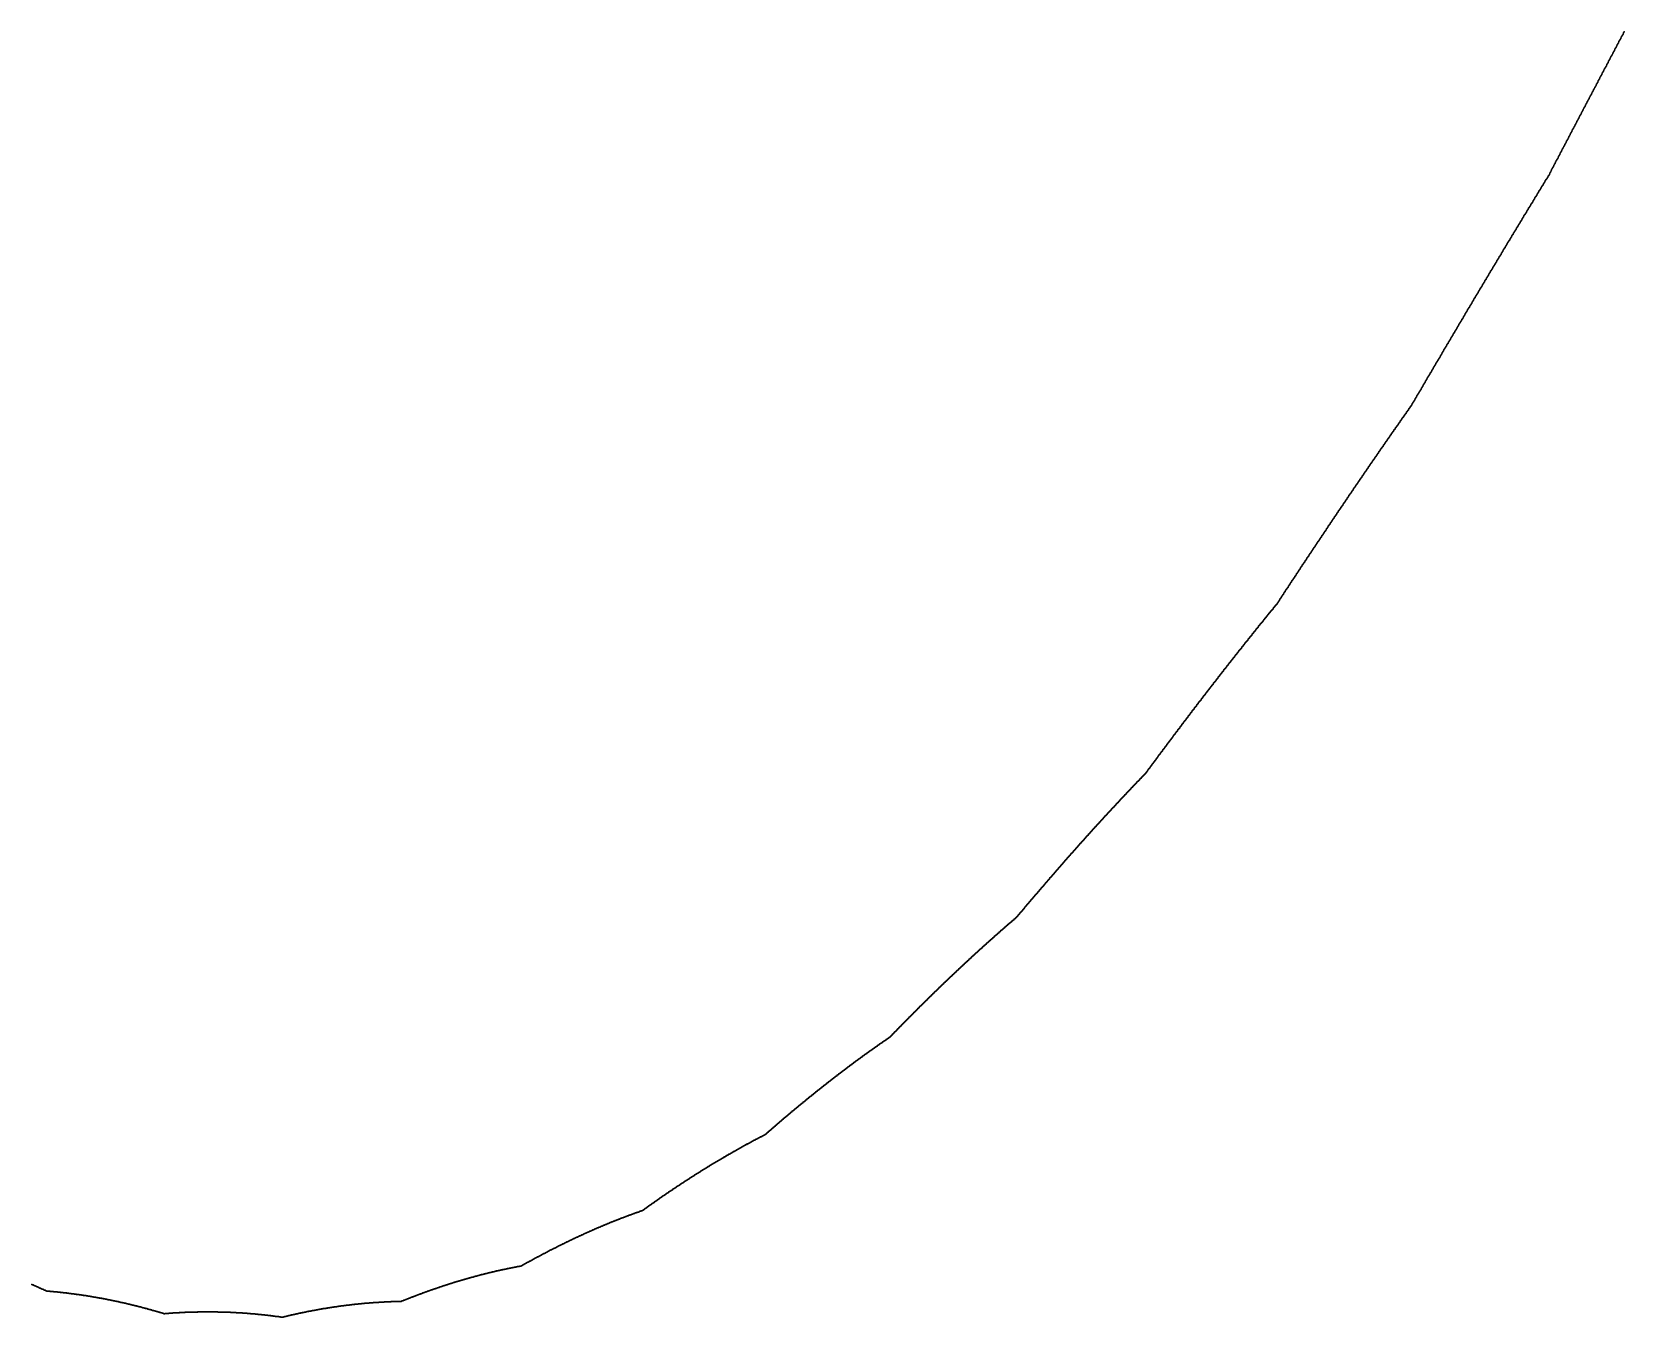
# Model space of a CAD drawing. Header units: metres. Extents: x 0 to 360, y 46 to 216.
# Drawn here: x 90.01 to 106.15, y 46.34 to 59.37 of the extents above; entities that cross this region are included whole.
import ezdxf

# ---------------------------------------------------------------- set-up
doc = ezdxf.new("R2010")
doc.units = ezdxf.units.M

msp = doc.modelspace()

# ---------------------------------------------------------------- linework, layer by layer
for p in [(106.083, 59.248), (106.089, 59.259), (106.095, 59.27), (106.101, 59.281), (106.107, 59.292), (106.112, 59.303), (106.118, 59.314), (106.124, 59.325), (106.13, 59.336), (106.136, 59.347), (106.141, 59.358), (106.147, 59.369), (105.996, 59.082), (106.002, 59.093), (106.007, 59.104), (106.013, 59.115), (106.019, 59.126), (106.025, 59.137), (106.031, 59.148), (106.037, 59.159), (106.042, 59.17), (106.048, 59.181), (106.054, 59.192), (106.06, 59.203), (106.066, 59.215), (106.072, 59.226), (106.077, 59.237), (105.908, 58.915), (105.914, 58.927), (105.92, 58.938), (105.926, 58.949), (105.932, 58.96), (105.937, 58.971), (105.943, 58.982), (105.949, 58.993), (105.955, 59.004), (105.961, 59.015), (105.967, 59.026), (105.972, 59.037), (105.978, 59.048), (105.984, 59.06), (105.99, 59.071), (105.827, 58.76), (105.832, 58.771), (105.838, 58.782), (105.844, 58.793), (105.85, 58.805), (105.856, 58.816), (105.862, 58.827), (105.867, 58.838), (105.873, 58.849), (105.879, 58.86), (105.885, 58.871), (105.891, 58.882), (105.897, 58.893), (105.902, 58.904), (105.739, 58.594), (105.745, 58.605), (105.751, 58.616), (105.757, 58.627), (105.762, 58.638), (105.768, 58.649), (105.774, 58.66), (105.78, 58.671), (105.786, 58.682), (105.792, 58.694), (105.797, 58.705), (105.803, 58.716), (105.809, 58.727), (105.815, 58.738), (105.821, 58.749), (105.657, 58.438), (105.663, 58.449), (105.669, 58.46), (105.675, 58.471), (105.681, 58.483), (105.687, 58.494), (105.692, 58.505), (105.698, 58.516), (105.704, 58.527), (105.71, 58.538), (105.716, 58.549), (105.722, 58.56), (105.727, 58.571), (105.733, 58.583), (105.57, 58.271), (105.576, 58.282), (105.582, 58.294), (105.587, 58.305), (105.593, 58.316), (105.599, 58.327), (105.605, 58.338), (105.611, 58.349), (105.617, 58.36), (105.622, 58.371), (105.628, 58.382), (105.634, 58.394), (105.64, 58.405), (105.646, 58.416), (105.652, 58.427), (105.488, 58.115), (105.494, 58.127), (105.5, 58.138), (105.506, 58.149), (105.512, 58.16), (105.517, 58.171), (105.523, 58.182), (105.529, 58.193), (105.535, 58.205), (105.541, 58.216), (105.547, 58.227), (105.552, 58.238), (105.558, 58.249), (105.564, 58.26), (105.401, 57.948), (105.407, 57.96), (105.412, 57.971), (105.418, 57.982), (105.424, 57.993), (105.43, 58.004), (105.436, 58.015), (105.442, 58.026), (105.447, 58.038), (105.453, 58.049), (105.459, 58.06), (105.465, 58.071), (105.471, 58.082), (105.477, 58.093), (105.482, 58.104), (105.307, 57.79), (105.313, 57.8), (105.319, 57.81), (105.325, 57.819), (105.331, 57.829), (105.337, 57.838), (105.342, 57.848), (105.348, 57.857), (105.354, 57.867), (105.36, 57.876), (105.366, 57.886), (105.372, 57.895), (105.377, 57.905), (105.383, 57.914), (105.389, 57.924), (105.395, 57.936), (105.208, 57.628), (105.214, 57.637), (105.22, 57.647), (105.226, 57.656), (105.232, 57.666), (105.237, 57.676), (105.243, 57.685), (105.249, 57.695), (105.255, 57.704), (105.261, 57.714), (105.267, 57.723), (105.272, 57.733), (105.278, 57.743), (105.284, 57.752), (105.29, 57.762), (105.296, 57.771), (105.302, 57.781), (105.109, 57.464), (105.115, 57.474), (105.121, 57.483), (105.127, 57.493), (105.132, 57.503), (105.138, 57.512), (105.144, 57.522), (105.15, 57.532), (105.156, 57.541), (105.162, 57.551), (105.167, 57.56), (105.173, 57.57), (105.179, 57.58), (105.185, 57.589), (105.191, 57.599), (105.197, 57.608), (105.202, 57.618), (105.016, 57.31), (105.022, 57.319), (105.027, 57.329), (105.033, 57.339), (105.039, 57.348), (105.045, 57.358), (105.051, 57.368), (105.057, 57.377), (105.062, 57.387), (105.068, 57.397), (105.074, 57.406), (105.08, 57.416), (105.086, 57.426), (105.092, 57.435), (105.097, 57.445), (105.103, 57.454), (104.917, 57.145), (104.922, 57.155), (104.928, 57.164), (104.934, 57.174), (104.94, 57.184), (104.946, 57.193), (104.952, 57.203), (104.957, 57.213), (104.963, 57.222), (104.969, 57.232), (104.975, 57.242), (104.981, 57.252), (104.987, 57.261), (104.992, 57.271), (104.998, 57.281), (105.004, 57.29), (105.01, 57.3), (104.817, 56.98), (104.823, 56.989), (104.829, 56.999), (104.835, 57.009), (104.841, 57.018), (104.847, 57.028), (104.852, 57.038), (104.858, 57.048), (104.864, 57.057), (104.87, 57.067), (104.876, 57.077), (104.882, 57.087), (104.887, 57.096), (104.893, 57.106), (104.899, 57.116), (104.905, 57.125), (104.911, 57.135), (104.724, 56.823), (104.73, 56.833), (104.736, 56.843), (104.742, 56.853), (104.747, 56.862), (104.753, 56.872), (104.759, 56.882), (104.765, 56.892), (104.771, 56.902), (104.777, 56.911), (104.782, 56.921), (104.788, 56.931), (104.794, 56.941), (104.8, 56.95), (104.806, 56.96), (104.812, 56.97), (104.625, 56.657), (104.631, 56.667), (104.637, 56.677), (104.642, 56.686), (104.648, 56.696), (104.654, 56.706), (104.66, 56.716), (104.666, 56.726), (104.672, 56.735), (104.677, 56.745), (104.683, 56.755), (104.689, 56.765), (104.695, 56.774), (104.701, 56.784), (104.707, 56.794), (104.712, 56.804), (104.718, 56.814), (104.532, 56.5), (104.537, 56.51), (104.543, 56.519), (104.549, 56.529), (104.555, 56.539), (104.561, 56.549), (104.567, 56.559), (104.572, 56.569), (104.578, 56.578), (104.584, 56.588), (104.59, 56.598), (104.596, 56.608), (104.602, 56.618), (104.607, 56.627), (104.613, 56.637), (104.619, 56.647), (104.438, 56.342), (104.444, 56.352), (104.45, 56.362), (104.456, 56.372), (104.462, 56.382), (104.467, 56.391), (104.473, 56.401), (104.479, 56.411), (104.485, 56.421), (104.491, 56.431), (104.497, 56.441), (104.502, 56.451), (104.508, 56.46), (104.514, 56.47), (104.52, 56.48), (104.526, 56.49), (104.339, 56.174), (104.345, 56.184), (104.351, 56.194), (104.356, 56.204), (104.362, 56.214), (104.368, 56.224), (104.374, 56.234), (104.38, 56.243), (104.386, 56.253), (104.391, 56.263), (104.397, 56.273), (104.403, 56.283), (104.409, 56.293), (104.415, 56.303), (104.421, 56.313), (104.426, 56.322), (104.432, 56.332), (104.246, 56.016), (104.251, 56.026), (104.257, 56.036), (104.263, 56.045), (104.269, 56.055), (104.275, 56.065), (104.281, 56.075), (104.286, 56.085), (104.292, 56.095), (104.298, 56.105), (104.304, 56.115), (104.31, 56.125), (104.316, 56.135), (104.321, 56.145), (104.327, 56.154), (104.333, 56.164), (104.152, 55.857), (104.158, 55.867), (104.164, 55.877), (104.17, 55.887), (104.176, 55.897), (104.181, 55.907), (104.187, 55.916), (104.193, 55.926), (104.199, 55.936), (104.205, 55.946), (104.211, 55.956), (104.216, 55.966), (104.222, 55.976), (104.228, 55.986), (104.234, 55.996), (104.24, 56.006), (104.053, 55.688), (104.059, 55.698), (104.065, 55.708), (104.071, 55.717), (104.076, 55.727), (104.082, 55.737), (104.088, 55.747), (104.094, 55.757), (104.1, 55.767), (104.106, 55.777), (104.111, 55.787), (104.117, 55.797), (104.123, 55.807), (104.129, 55.817), (104.135, 55.827), (104.141, 55.837), (104.146, 55.847), (103.954, 55.529), (103.96, 55.537), (103.965, 55.545), (103.971, 55.553), (103.977, 55.562), (103.983, 55.57), (103.989, 55.578), (103.995, 55.587), (104, 55.596), (104.006, 55.608), (104.012, 55.618), (104.018, 55.628), (104.024, 55.638), (104.03, 55.648), (104.035, 55.658), (104.041, 55.668), (104.047, 55.678), (103.843, 55.37), (103.849, 55.379), (103.855, 55.387), (103.86, 55.395), (103.866, 55.404), (103.872, 55.412), (103.878, 55.42), (103.884, 55.429), (103.89, 55.437), (103.895, 55.445), (103.901, 55.454), (103.907, 55.462), (103.913, 55.47), (103.919, 55.479), (103.925, 55.487), (103.93, 55.495), (103.936, 55.504), (103.942, 55.512), (103.948, 55.52), (103.726, 55.203), (103.732, 55.211), (103.738, 55.219), (103.744, 55.228), (103.75, 55.236), (103.755, 55.245), (103.761, 55.253), (103.767, 55.262), (103.773, 55.27), (103.779, 55.278), (103.785, 55.287), (103.79, 55.295), (103.796, 55.303), (103.802, 55.312), (103.808, 55.32), (103.814, 55.329), (103.82, 55.337), (103.825, 55.345), (103.831, 55.354), (103.837, 55.362), (103.615, 55.042), (103.621, 55.051), (103.627, 55.059), (103.633, 55.068), (103.639, 55.076), (103.644, 55.084), (103.65, 55.093), (103.656, 55.101), (103.662, 55.11), (103.668, 55.118), (103.674, 55.127), (103.679, 55.135), (103.685, 55.144), (103.691, 55.152), (103.697, 55.161), (103.703, 55.169), (103.709, 55.177), (103.714, 55.186), (103.72, 55.194), (103.504, 54.881), (103.51, 54.889), (103.516, 54.898), (103.522, 54.906), (103.528, 54.915), (103.534, 54.923), (103.539, 54.932), (103.545, 54.94), (103.551, 54.949), (103.557, 54.957), (103.563, 54.966), (103.569, 54.974), (103.574, 54.983), (103.58, 54.991), (103.586, 55), (103.592, 55.008), (103.598, 55.017), (103.604, 55.025), (103.609, 55.034), (103.399, 54.726), (103.405, 54.735), (103.411, 54.744), (103.417, 54.752), (103.423, 54.761), (103.428, 54.769), (103.434, 54.778), (103.44, 54.786), (103.446, 54.795), (103.452, 54.804), (103.458, 54.812), (103.463, 54.821), (103.469, 54.829), (103.475, 54.838), (103.481, 54.846), (103.487, 54.855), (103.493, 54.863), (103.499, 54.872), (103.288, 54.563), (103.294, 54.571), (103.3, 54.58), (103.306, 54.589), (103.312, 54.597), (103.318, 54.606), (103.323, 54.615), (103.329, 54.623), (103.335, 54.632), (103.341, 54.64), (103.347, 54.649), (103.353, 54.658), (103.358, 54.666), (103.364, 54.675), (103.37, 54.683), (103.376, 54.692), (103.382, 54.701), (103.388, 54.709), (103.393, 54.718), (103.177, 54.398), (103.183, 54.407), (103.189, 54.415), (103.195, 54.424), (103.201, 54.433), (103.207, 54.442), (103.212, 54.45), (103.218, 54.459), (103.224, 54.468), (103.23, 54.476), (103.236, 54.485), (103.242, 54.494), (103.247, 54.502), (103.253, 54.511), (103.259, 54.52), (103.265, 54.528), (103.271, 54.537), (103.277, 54.545), (103.283, 54.554), (103.072, 54.241), (103.078, 54.25), (103.084, 54.259), (103.09, 54.267), (103.096, 54.276), (103.102, 54.285), (103.107, 54.294), (103.113, 54.302), (103.119, 54.311), (103.125, 54.32), (103.131, 54.328), (103.137, 54.337), (103.142, 54.346), (103.148, 54.355), (103.154, 54.363), (103.16, 54.372), (103.166, 54.381), (103.172, 54.389), (102.961, 54.075), (102.967, 54.084), (102.973, 54.092), (102.979, 54.101), (102.985, 54.11), (102.991, 54.119), (102.996, 54.127), (103.002, 54.136), (103.008, 54.145), (103.014, 54.154), (103.02, 54.162), (103.026, 54.171), (103.031, 54.18), (103.037, 54.189), (103.043, 54.198), (103.049, 54.206), (103.055, 54.215), (103.061, 54.224), (103.066, 54.232), (102.856, 53.916), (102.862, 53.925), (102.868, 53.934), (102.874, 53.943), (102.88, 53.952), (102.885, 53.96), (102.891, 53.969), (102.897, 53.978), (102.903, 53.987), (102.909, 53.996), (102.915, 54.004), (102.921, 54.013), (102.926, 54.022), (102.932, 54.031), (102.938, 54.04), (102.944, 54.048), (102.95, 54.057), (102.956, 54.066), (102.751, 53.757), (102.757, 53.766), (102.763, 53.775), (102.769, 53.784), (102.775, 53.792), (102.78, 53.801), (102.786, 53.81), (102.792, 53.819), (102.798, 53.828), (102.804, 53.837), (102.81, 53.846), (102.815, 53.854), (102.821, 53.863), (102.827, 53.872), (102.833, 53.881), (102.839, 53.89), (102.845, 53.899), (102.85, 53.907), (102.646, 53.597), (102.652, 53.606), (102.658, 53.615), (102.664, 53.624), (102.669, 53.633), (102.675, 53.641), (102.681, 53.65), (102.687, 53.659), (102.693, 53.668), (102.699, 53.677), (102.704, 53.686), (102.71, 53.695), (102.716, 53.704), (102.722, 53.713), (102.728, 53.721), (102.734, 53.73), (102.74, 53.739), (102.745, 53.748), (102.512, 53.427), (102.518, 53.434), (102.523, 53.442), (102.529, 53.449), (102.535, 53.456), (102.541, 53.463), (102.547, 53.47), (102.553, 53.478), (102.559, 53.485), (102.564, 53.492), (102.57, 53.499), (102.576, 53.506), (102.582, 53.513), (102.588, 53.52), (102.594, 53.528), (102.599, 53.535), (102.605, 53.542), (102.611, 53.549), (102.617, 53.556), (102.623, 53.563), (102.629, 53.57), (102.634, 53.577), (102.64, 53.587), (102.383, 53.268), (102.389, 53.275), (102.395, 53.282), (102.401, 53.29), (102.407, 53.297), (102.413, 53.304), (102.418, 53.312), (102.424, 53.319), (102.43, 53.326), (102.436, 53.333), (102.442, 53.341), (102.448, 53.348), (102.453, 53.355), (102.459, 53.362), (102.465, 53.37), (102.471, 53.377), (102.477, 53.384), (102.483, 53.391), (102.488, 53.398), (102.494, 53.406), (102.5, 53.413), (102.506, 53.42), (102.255, 53.107), (102.261, 53.114), (102.267, 53.121), (102.272, 53.129), (102.278, 53.136), (102.284, 53.144), (102.29, 53.151), (102.296, 53.158), (102.302, 53.166), (102.307, 53.173), (102.313, 53.18), (102.319, 53.188), (102.325, 53.195), (102.331, 53.202), (102.337, 53.21), (102.342, 53.217), (102.348, 53.224), (102.354, 53.231), (102.36, 53.239), (102.366, 53.246), (102.372, 53.253), (102.377, 53.261), (102.126, 52.944), (102.132, 52.951), (102.138, 52.959), (102.144, 52.966), (102.15, 52.973), (102.156, 52.981), (102.161, 52.988), (102.167, 52.996), (102.173, 53.003), (102.179, 53.011), (102.185, 53.018), (102.191, 53.025), (102.196, 53.033), (102.202, 53.04), (102.208, 53.048), (102.214, 53.055), (102.22, 53.062), (102.226, 53.07), (102.231, 53.077), (102.237, 53.085), (102.243, 53.092), (102.249, 53.099), (102.004, 52.786), (102.01, 52.794), (102.015, 52.801), (102.021, 52.809), (102.027, 52.817), (102.033, 52.824), (102.039, 52.832), (102.045, 52.839), (102.05, 52.847), (102.056, 52.854), (102.062, 52.862), (102.068, 52.869), (102.074, 52.877), (102.08, 52.884), (102.085, 52.891), (102.091, 52.899), (102.097, 52.906), (102.103, 52.914), (102.109, 52.921), (102.115, 52.929), (102.121, 52.936), (101.875, 52.62), (101.881, 52.628), (101.887, 52.635), (101.893, 52.643), (101.899, 52.65), (101.904, 52.658), (101.91, 52.666), (101.916, 52.673), (101.922, 52.681), (101.928, 52.688), (101.934, 52.696), (101.939, 52.703), (101.945, 52.711), (101.951, 52.719), (101.957, 52.726), (101.963, 52.734), (101.969, 52.741), (101.975, 52.749), (101.98, 52.756), (101.986, 52.764), (101.992, 52.771), (101.998, 52.779), (101.753, 52.46), (101.758, 52.467), (101.764, 52.475), (101.77, 52.483), (101.776, 52.49), (101.782, 52.498), (101.788, 52.506), (101.793, 52.513), (101.799, 52.521), (101.805, 52.529), (101.811, 52.536), (101.817, 52.544), (101.823, 52.551), (101.828, 52.559), (101.834, 52.567), (101.84, 52.574), (101.846, 52.582), (101.852, 52.59), (101.858, 52.597), (101.864, 52.605), (101.869, 52.612), (101.63, 52.298), (101.636, 52.305), (101.642, 52.313), (101.647, 52.321), (101.653, 52.329), (101.659, 52.336), (101.665, 52.344), (101.671, 52.352), (101.677, 52.36), (101.682, 52.367), (101.688, 52.375), (101.694, 52.383), (101.7, 52.39), (101.706, 52.398), (101.712, 52.406), (101.718, 52.413), (101.723, 52.421), (101.729, 52.429), (101.735, 52.437), (101.741, 52.444), (101.747, 52.452), (101.513, 52.142), (101.519, 52.15), (101.525, 52.158), (101.531, 52.166), (101.536, 52.173), (101.542, 52.181), (101.548, 52.189), (101.554, 52.197), (101.56, 52.205), (101.566, 52.212), (101.571, 52.22), (101.577, 52.228), (101.583, 52.236), (101.589, 52.243), (101.595, 52.251), (101.601, 52.259), (101.607, 52.267), (101.612, 52.274), (101.618, 52.282), (101.624, 52.29), (101.39, 51.978), (101.396, 51.985), (101.402, 51.993), (101.408, 52.001), (101.414, 52.009), (101.42, 52.017), (101.425, 52.025), (101.431, 52.033), (101.437, 52.04), (101.443, 52.048), (101.449, 52.056), (101.455, 52.064), (101.46, 52.072), (101.466, 52.08), (101.472, 52.087), (101.478, 52.095), (101.484, 52.103), (101.49, 52.111), (101.496, 52.119), (101.501, 52.127), (101.507, 52.134), (101.262, 51.815), (101.268, 51.821), (101.274, 51.827), (101.279, 51.833), (101.285, 51.839), (101.291, 51.845), (101.297, 51.851), (101.303, 51.858), (101.309, 51.867), (101.314, 51.875), (101.32, 51.883), (101.326, 51.891), (101.332, 51.899), (101.338, 51.907), (101.344, 51.914), (101.35, 51.922), (101.355, 51.93), (101.361, 51.938), (101.367, 51.946), (101.373, 51.954), (101.379, 51.962), (101.385, 51.97), (101.11, 51.656), (101.116, 51.662), (101.122, 51.668), (101.128, 51.674), (101.133, 51.68), (101.139, 51.687), (101.145, 51.693), (101.151, 51.699), (101.157, 51.705), (101.163, 51.711), (101.168, 51.717), (101.174, 51.723), (101.18, 51.73), (101.186, 51.736), (101.192, 51.742), (101.198, 51.748), (101.203, 51.754), (101.209, 51.76), (101.215, 51.766), (101.221, 51.772), (101.227, 51.778), (101.233, 51.784), (101.239, 51.79), (101.244, 51.797), (101.25, 51.803), (101.256, 51.809), (100.958, 51.494), (100.964, 51.5), (100.97, 51.506), (100.976, 51.512), (100.981, 51.519), (100.987, 51.525), (100.993, 51.531), (100.999, 51.538), (101.005, 51.544), (101.011, 51.55), (101.017, 51.556), (101.022, 51.563), (101.028, 51.569), (101.034, 51.575), (101.04, 51.581), (101.046, 51.587), (101.052, 51.594), (101.057, 51.6), (101.063, 51.606), (101.069, 51.612), (101.075, 51.619), (101.081, 51.625), (101.087, 51.631), (101.092, 51.637), (101.098, 51.643), (101.104, 51.65), (100.812, 51.335), (100.818, 51.341), (100.824, 51.348), (100.83, 51.354), (100.835, 51.36), (100.841, 51.367), (100.847, 51.373), (100.853, 51.38), (100.859, 51.386), (100.865, 51.392), (100.87, 51.399), (100.876, 51.405), (100.882, 51.411), (100.888, 51.418), (100.894, 51.424), (100.9, 51.43), (100.906, 51.437), (100.911, 51.443), (100.917, 51.449), (100.923, 51.456), (100.929, 51.462), (100.935, 51.468), (100.941, 51.475), (100.946, 51.481), (100.952, 51.487), (100.666, 51.173), (100.672, 51.18), (100.678, 51.186), (100.684, 51.193), (100.689, 51.199), (100.695, 51.206), (100.701, 51.212), (100.707, 51.219), (100.713, 51.225), (100.719, 51.232), (100.724, 51.238), (100.73, 51.245), (100.736, 51.251), (100.742, 51.258), (100.748, 51.264), (100.754, 51.271), (100.759, 51.277), (100.765, 51.283), (100.771, 51.29), (100.777, 51.296), (100.783, 51.303), (100.789, 51.309), (100.795, 51.316), (100.8, 51.322), (100.806, 51.328), (100.52, 51.009), (100.526, 51.016), (100.532, 51.022), (100.537, 51.029), (100.543, 51.036), (100.549, 51.042), (100.555, 51.049), (100.561, 51.055), (100.567, 51.062), (100.573, 51.069), (100.578, 51.075), (100.584, 51.082), (100.59, 51.088), (100.596, 51.095), (100.602, 51.101), (100.608, 51.108), (100.613, 51.115), (100.619, 51.121), (100.625, 51.128), (100.631, 51.134), (100.637, 51.141), (100.643, 51.147), (100.648, 51.154), (100.654, 51.16), (100.66, 51.167), (100.38, 50.849), (100.386, 50.856), (100.391, 50.863), (100.397, 50.869), (100.403, 50.876), (100.409, 50.883), (100.415, 50.889), (100.421, 50.896), (100.426, 50.903), (100.432, 50.91), (100.438, 50.916), (100.444, 50.923), (100.45, 50.93), (100.456, 50.936), (100.461, 50.943), (100.467, 50.95), (100.473, 50.956), (100.479, 50.963), (100.485, 50.969), (100.491, 50.976), (100.497, 50.983), (100.502, 50.989), (100.508, 50.996), (100.514, 51.003), (100.239, 50.687), (100.245, 50.694), (100.251, 50.701), (100.257, 50.707), (100.263, 50.714), (100.269, 50.721), (100.275, 50.728), (100.28, 50.735), (100.286, 50.741), (100.292, 50.748), (100.298, 50.755), (100.304, 50.762), (100.31, 50.768), (100.315, 50.775), (100.321, 50.782), (100.327, 50.789), (100.333, 50.795), (100.339, 50.802), (100.345, 50.809), (100.35, 50.816), (100.356, 50.822), (100.362, 50.829), (100.368, 50.836), (100.374, 50.843), (100.099, 50.523), (100.105, 50.529), (100.111, 50.536), (100.117, 50.543), (100.123, 50.55), (100.128, 50.557), (100.134, 50.564), (100.14, 50.571), (100.146, 50.578), (100.152, 50.585), (100.158, 50.591), (100.164, 50.598), (100.169, 50.605), (100.175, 50.612), (100.181, 50.619), (100.187, 50.626), (100.193, 50.632), (100.199, 50.639), (100.204, 50.646), (100.21, 50.653), (100.216, 50.66), (100.222, 50.667), (100.228, 50.673), (100.234, 50.68), (99.953, 50.361), (99.959, 50.366), (99.965, 50.371), (99.971, 50.376), (99.977, 50.381), (99.982, 50.386), (99.988, 50.391), (99.994, 50.397), (100, 50.405), (100.006, 50.412), (100.012, 50.419), (100.017, 50.426), (100.023, 50.433), (100.029, 50.44), (100.035, 50.446), (100.041, 50.453), (100.047, 50.46), (100.052, 50.467), (100.058, 50.474), (100.064, 50.481), (100.07, 50.488), (100.076, 50.495), (100.082, 50.502), (100.088, 50.509), (100.093, 50.516), (99.772, 50.203), (99.778, 50.208), (99.784, 50.213), (99.79, 50.218), (99.795, 50.224), (99.801, 50.229), (99.807, 50.234), (99.813, 50.239), (99.819, 50.244), (99.825, 50.249), (99.83, 50.255), (99.836, 50.26), (99.842, 50.265), (99.848, 50.27), (99.854, 50.275), (99.86, 50.28), (99.866, 50.285), (99.871, 50.29), (99.877, 50.295), (99.883, 50.3), (99.889, 50.306), (99.895, 50.311), (99.901, 50.316), (99.906, 50.321), (99.912, 50.326), (99.918, 50.331), (99.924, 50.336), (99.93, 50.341), (99.936, 50.346), (99.941, 50.351), (99.947, 50.356), (99.591, 50.04), (99.597, 50.045), (99.603, 50.051), (99.608, 50.056), (99.614, 50.061), (99.62, 50.067), (99.626, 50.072), (99.632, 50.077), (99.638, 50.082), (99.643, 50.088), (99.649, 50.093), (99.655, 50.098), (99.661, 50.104), (99.667, 50.109), (99.673, 50.114), (99.679, 50.119), (99.684, 50.125), (99.69, 50.13), (99.696, 50.135), (99.702, 50.14), (99.708, 50.146), (99.714, 50.151), (99.719, 50.156), (99.725, 50.161), (99.731, 50.167), (99.737, 50.172), (99.743, 50.177), (99.749, 50.182), (99.754, 50.187), (99.76, 50.193), (99.766, 50.198), (99.416, 49.878), (99.421, 49.883), (99.427, 49.888), (99.433, 49.894), (99.439, 49.899), (99.445, 49.905), (99.451, 49.91), (99.456, 49.916), (99.462, 49.921), (99.468, 49.927), (99.474, 49.932), (99.48, 49.938), (99.486, 49.943), (99.492, 49.948), (99.497, 49.954), (99.503, 49.959), (99.509, 49.965), (99.515, 49.97), (99.521, 49.975), (99.527, 49.981), (99.532, 49.986), (99.538, 49.992), (99.544, 49.997), (99.55, 50.002), (99.556, 50.008), (99.562, 50.013), (99.568, 50.019), (99.573, 50.024), (99.579, 50.029), (99.585, 50.035), (99.246, 49.716), (99.252, 49.722), (99.258, 49.728), (99.264, 49.733), (99.269, 49.739), (99.275, 49.744), (99.281, 49.75), (99.287, 49.756), (99.293, 49.761), (99.299, 49.767), (99.305, 49.772), (99.31, 49.778), (99.316, 49.784), (99.322, 49.789), (99.328, 49.795), (99.334, 49.8), (99.34, 49.806), (99.345, 49.811), (99.351, 49.817), (99.357, 49.822), (99.363, 49.828), (99.369, 49.833), (99.375, 49.839), (99.381, 49.845), (99.386, 49.85), (99.392, 49.856), (99.398, 49.861), (99.404, 49.867), (99.41, 49.872), (99.082, 49.557), (99.088, 49.563), (99.094, 49.569), (99.1, 49.574), (99.106, 49.58), (99.112, 49.586), (99.118, 49.592), (99.123, 49.597), (99.129, 49.603), (99.135, 49.609), (99.141, 49.614), (99.147, 49.62), (99.153, 49.626), (99.158, 49.632), (99.164, 49.637), (99.17, 49.643), (99.176, 49.649), (99.182, 49.654), (99.188, 49.66), (99.193, 49.666), (99.199, 49.671), (99.205, 49.677), (99.211, 49.683), (99.217, 49.688), (99.223, 49.694), (99.229, 49.7), (99.234, 49.705), (99.24, 49.711), (98.919, 49.394), (98.925, 49.4), (98.931, 49.406), (98.936, 49.412), (98.942, 49.418), (98.948, 49.424), (98.954, 49.429), (98.96, 49.435), (98.966, 49.441), (98.971, 49.447), (98.977, 49.453), (98.983, 49.459), (98.989, 49.464), (98.995, 49.47), (99.001, 49.476), (99.006, 49.482), (99.012, 49.488), (99.018, 49.494), (99.024, 49.499), (99.03, 49.505), (99.036, 49.511), (99.042, 49.517), (99.047, 49.523), (99.053, 49.528), (99.059, 49.534), (99.065, 49.54), (99.071, 49.546), (99.077, 49.551), (98.761, 49.234), (98.767, 49.24), (98.773, 49.246), (98.779, 49.252), (98.784, 49.258), (98.79, 49.264), (98.796, 49.27), (98.802, 49.276), (98.808, 49.282), (98.814, 49.288), (98.819, 49.294), (98.825, 49.3), (98.831, 49.306), (98.837, 49.311), (98.843, 49.317), (98.849, 49.323), (98.855, 49.329), (98.86, 49.335), (98.866, 49.341), (98.872, 49.347), (98.878, 49.353), (98.884, 49.359), (98.89, 49.365), (98.895, 49.371), (98.901, 49.377), (98.907, 49.382), (98.913, 49.388), (98.551, 49.069), (98.557, 49.073), (98.562, 49.077), (98.568, 49.081), (98.574, 49.085), (98.58, 49.09), (98.586, 49.094), (98.592, 49.098), (98.597, 49.102), (98.603, 49.106), (98.609, 49.11), (98.615, 49.114), (98.621, 49.118), (98.627, 49.122), (98.632, 49.126), (98.638, 49.13), (98.644, 49.134), (98.65, 49.138), (98.656, 49.142), (98.662, 49.146), (98.668, 49.15), (98.673, 49.154), (98.679, 49.158), (98.685, 49.162), (98.691, 49.166), (98.697, 49.17), (98.703, 49.174), (98.708, 49.179), (98.714, 49.186), (98.72, 49.192), (98.726, 49.198), (98.732, 49.204), (98.738, 49.21), (98.744, 49.216), (98.749, 49.222), (98.755, 49.228), (98.329, 48.908), (98.334, 48.912), (98.34, 48.917), (98.346, 48.921), (98.352, 48.925), (98.358, 48.93), (98.364, 48.934), (98.37, 48.938), (98.375, 48.942), (98.381, 48.947), (98.387, 48.951), (98.393, 48.955), (98.399, 48.96), (98.405, 48.964), (98.41, 48.968), (98.416, 48.972), (98.422, 48.977), (98.428, 48.981), (98.434, 48.985), (98.44, 48.989), (98.445, 48.994), (98.451, 48.998), (98.457, 49.002), (98.463, 49.006), (98.469, 49.011), (98.475, 49.015), (98.481, 49.019), (98.486, 49.023), (98.492, 49.027), (98.498, 49.032), (98.504, 49.036), (98.51, 49.04), (98.516, 49.044), (98.521, 49.048), (98.527, 49.052), (98.533, 49.057), (98.539, 49.061), (98.545, 49.065), (98.118, 48.748), (98.124, 48.753), (98.13, 48.757), (98.136, 48.762), (98.142, 48.766), (98.147, 48.771), (98.153, 48.775), (98.159, 48.78), (98.165, 48.784), (98.171, 48.789), (98.177, 48.793), (98.183, 48.798), (98.188, 48.802), (98.194, 48.807), (98.2, 48.811), (98.206, 48.816), (98.212, 48.82), (98.218, 48.824), (98.223, 48.829), (98.229, 48.833), (98.235, 48.838), (98.241, 48.842), (98.247, 48.847), (98.253, 48.851), (98.258, 48.855), (98.264, 48.86), (98.27, 48.864), (98.276, 48.869), (98.282, 48.873), (98.288, 48.877), (98.294, 48.882), (98.299, 48.886), (98.305, 48.891), (98.311, 48.895), (98.317, 48.899), (98.323, 48.904), (97.914, 48.586), (97.92, 48.591), (97.925, 48.595), (97.931, 48.6), (97.937, 48.605), (97.943, 48.61), (97.949, 48.614), (97.955, 48.619), (97.96, 48.624), (97.966, 48.628), (97.972, 48.633), (97.978, 48.638), (97.984, 48.642), (97.99, 48.647), (97.995, 48.652), (98.001, 48.656), (98.007, 48.661), (98.013, 48.666), (98.019, 48.67), (98.025, 48.675), (98.031, 48.679), (98.036, 48.684), (98.042, 48.689), (98.048, 48.693), (98.054, 48.698), (98.06, 48.702), (98.066, 48.707), (98.071, 48.712), (98.077, 48.716), (98.083, 48.721), (98.089, 48.725), (98.095, 48.73), (98.101, 48.734), (98.107, 48.739), (98.112, 48.744), (97.721, 48.427), (97.727, 48.432), (97.733, 48.437), (97.738, 48.442), (97.744, 48.447), (97.75, 48.452), (97.756, 48.457), (97.762, 48.462), (97.768, 48.466), (97.773, 48.471), (97.779, 48.476), (97.785, 48.481), (97.791, 48.486), (97.797, 48.491), (97.803, 48.495), (97.808, 48.5), (97.814, 48.505), (97.82, 48.51), (97.826, 48.515), (97.832, 48.519), (97.838, 48.524), (97.844, 48.529), (97.849, 48.534), (97.855, 48.539), (97.861, 48.543), (97.867, 48.548), (97.873, 48.553), (97.879, 48.558), (97.884, 48.562), (97.89, 48.567), (97.896, 48.572), (97.902, 48.577), (97.908, 48.581), (97.528, 48.263), (97.534, 48.268), (97.54, 48.273), (97.546, 48.279), (97.551, 48.284), (97.557, 48.289), (97.563, 48.294), (97.569, 48.299), (97.575, 48.304), (97.581, 48.309), (97.586, 48.314), (97.592, 48.319), (97.598, 48.324), (97.604, 48.329), (97.61, 48.334), (97.616, 48.339), (97.621, 48.344), (97.627, 48.349), (97.633, 48.354), (97.639, 48.359), (97.645, 48.363), (97.651, 48.368), (97.657, 48.373), (97.662, 48.378), (97.668, 48.383), (97.674, 48.388), (97.68, 48.393), (97.686, 48.398), (97.692, 48.403), (97.697, 48.408), (97.703, 48.413), (97.709, 48.418), (97.715, 48.423), (97.277, 48.101), (97.283, 48.104), (97.288, 48.107), (97.294, 48.111), (97.3, 48.114), (97.306, 48.117), (97.312, 48.12), (97.318, 48.123), (97.323, 48.126), (97.329, 48.129), (97.335, 48.132), (97.341, 48.136), (97.347, 48.139), (97.353, 48.142), (97.359, 48.145), (97.364, 48.148), (97.37, 48.151), (97.376, 48.154), (97.382, 48.157), (97.388, 48.16), (97.394, 48.163), (97.399, 48.166), (97.405, 48.169), (97.411, 48.172), (97.417, 48.175), (97.423, 48.178), (97.429, 48.181), (97.435, 48.184), (97.44, 48.187), (97.446, 48.192), (97.452, 48.197), (97.458, 48.202), (97.464, 48.208), (97.47, 48.213), (97.475, 48.218), (97.481, 48.223), (97.487, 48.228), (97.493, 48.233), (97.499, 48.238), (97.505, 48.243), (97.51, 48.248), (97.516, 48.253), (97.522, 48.258), (96.996, 47.942), (97.002, 47.946), (97.008, 47.949), (97.014, 47.953), (97.02, 47.956), (97.025, 47.96), (97.031, 47.963), (97.037, 47.966), (97.043, 47.97), (97.049, 47.973), (97.055, 47.977), (97.061, 47.98), (97.066, 47.983), (97.072, 47.987), (97.078, 47.99), (97.084, 47.993), (97.09, 47.997), (97.096, 48), (97.101, 48.003), (97.107, 48.007), (97.113, 48.01), (97.119, 48.014), (97.125, 48.017), (97.131, 48.02), (97.136, 48.023), (97.142, 48.027), (97.148, 48.03), (97.154, 48.033), (97.16, 48.037), (97.166, 48.04), (97.172, 48.043), (97.177, 48.046), (97.183, 48.05), (97.189, 48.053), (97.195, 48.056), (97.201, 48.059), (97.207, 48.063), (97.212, 48.066), (97.218, 48.069), (97.224, 48.072), (97.23, 48.076), (97.236, 48.079), (97.242, 48.082), (97.248, 48.085), (97.253, 48.088), (97.259, 48.092), (97.265, 48.095), (97.271, 48.098), (96.727, 47.778), (96.733, 47.781), (96.739, 47.785), (96.745, 47.789), (96.751, 47.792), (96.757, 47.796), (96.763, 47.8), (96.768, 47.803), (96.774, 47.807), (96.78, 47.811), (96.786, 47.814), (96.792, 47.818), (96.798, 47.822), (96.803, 47.825), (96.809, 47.829), (96.815, 47.833), (96.821, 47.836), (96.827, 47.84), (96.833, 47.844), (96.838, 47.847), (96.844, 47.851), (96.85, 47.854), (96.856, 47.858), (96.862, 47.862), (96.868, 47.865), (96.874, 47.869), (96.879, 47.872), (96.885, 47.876), (96.891, 47.879), (96.897, 47.883), (96.903, 47.886), (96.909, 47.89), (96.914, 47.894), (96.92, 47.897), (96.926, 47.901), (96.932, 47.904), (96.938, 47.908), (96.944, 47.911), (96.95, 47.915), (96.955, 47.918), (96.961, 47.922), (96.967, 47.925), (96.973, 47.929), (96.979, 47.932), (96.985, 47.935), (96.99, 47.939), (96.482, 47.617), (96.488, 47.621), (96.494, 47.625), (96.5, 47.628), (96.505, 47.632), (96.511, 47.636), (96.517, 47.64), (96.523, 47.644), (96.529, 47.648), (96.535, 47.652), (96.54, 47.656), (96.546, 47.66), (96.552, 47.664), (96.558, 47.668), (96.564, 47.671), (96.57, 47.675), (96.576, 47.679), (96.581, 47.683), (96.587, 47.687), (96.593, 47.691), (96.599, 47.695), (96.605, 47.698), (96.611, 47.702), (96.616, 47.706), (96.622, 47.71), (96.628, 47.714), (96.634, 47.717), (96.64, 47.721), (96.646, 47.725), (96.652, 47.729), (96.657, 47.733), (96.663, 47.736), (96.669, 47.74), (96.675, 47.744), (96.681, 47.748), (96.687, 47.751), (96.692, 47.755), (96.698, 47.759), (96.704, 47.763), (96.71, 47.766), (96.716, 47.77), (96.722, 47.774), (96.254, 47.459), (96.26, 47.463), (96.266, 47.467), (96.272, 47.471), (96.278, 47.475), (96.283, 47.479), (96.289, 47.483), (96.295, 47.487), (96.301, 47.492), (96.307, 47.496), (96.313, 47.5), (96.318, 47.504), (96.324, 47.508), (96.33, 47.512), (96.336, 47.516), (96.342, 47.52), (96.348, 47.524), (96.354, 47.528), (96.359, 47.533), (96.365, 47.537), (96.371, 47.541), (96.377, 47.545), (96.383, 47.549), (96.389, 47.553), (96.394, 47.557), (96.4, 47.561), (96.406, 47.565), (96.412, 47.569), (96.418, 47.573), (96.424, 47.577), (96.429, 47.581), (96.435, 47.585), (96.441, 47.589), (96.447, 47.593), (96.453, 47.597), (96.459, 47.601), (96.465, 47.605), (96.47, 47.609), (96.476, 47.613), (95.869, 47.294), (95.874, 47.296), (95.88, 47.298), (95.886, 47.301), (95.892, 47.303), (95.898, 47.305), (95.904, 47.308), (95.91, 47.31), (95.915, 47.312), (95.921, 47.315), (95.927, 47.317), (95.933, 47.319), (95.939, 47.322), (95.945, 47.324), (95.95, 47.326), (95.956, 47.328), (95.962, 47.331), (95.968, 47.333), (95.974, 47.335), (95.98, 47.338), (95.985, 47.34), (95.991, 47.342), (95.997, 47.344), (96.003, 47.347), (96.009, 47.349), (96.015, 47.351), (96.021, 47.353), (96.026, 47.355), (96.032, 47.358), (96.038, 47.36), (96.044, 47.362), (96.05, 47.364), (96.056, 47.366), (96.061, 47.369), (96.067, 47.371), (96.073, 47.373), (96.079, 47.375), (96.085, 47.377), (96.091, 47.379), (96.096, 47.381), (96.102, 47.384), (96.108, 47.386), (96.114, 47.388), (96.12, 47.39), (96.126, 47.392), (96.132, 47.394), (96.137, 47.396), (96.143, 47.398), (96.149, 47.4), (96.155, 47.402), (96.161, 47.405), (96.167, 47.407), (96.172, 47.409), (96.178, 47.411), (96.184, 47.413), (96.19, 47.415), (96.196, 47.417), (96.202, 47.421), (96.207, 47.425), (96.213, 47.429), (96.219, 47.433), (96.225, 47.438), (96.231, 47.442), (96.237, 47.446), (96.243, 47.45), (96.248, 47.454), (95.506, 47.135), (95.512, 47.137), (95.518, 47.14), (95.524, 47.143), (95.53, 47.146), (95.536, 47.148), (95.542, 47.151), (95.547, 47.154), (95.553, 47.156), (95.559, 47.159), (95.565, 47.162), (95.571, 47.164), (95.577, 47.167), (95.582, 47.17), (95.588, 47.172), (95.594, 47.175), (95.6, 47.178), (95.606, 47.18), (95.612, 47.183), (95.617, 47.186), (95.623, 47.188), (95.629, 47.191), (95.635, 47.194), (95.641, 47.196), (95.647, 47.199), (95.653, 47.201), (95.658, 47.204), (95.664, 47.207), (95.67, 47.209), (95.676, 47.212), (95.682, 47.214), (95.688, 47.217), (95.693, 47.22), (95.699, 47.222), (95.705, 47.225), (95.711, 47.227), (95.717, 47.23), (95.723, 47.232), (95.728, 47.235), (95.734, 47.237), (95.74, 47.24), (95.746, 47.242), (95.752, 47.245), (95.758, 47.247), (95.764, 47.25), (95.769, 47.252), (95.775, 47.255), (95.781, 47.257), (95.787, 47.26), (95.793, 47.262), (95.799, 47.265), (95.804, 47.267), (95.81, 47.27), (95.816, 47.272), (95.822, 47.274), (95.828, 47.277), (95.834, 47.279), (95.839, 47.282), (95.845, 47.284), (95.851, 47.286), (95.857, 47.289), (95.863, 47.291), (95.179, 46.971), (95.185, 46.974), (95.191, 46.977), (95.197, 46.98), (95.203, 46.983), (95.209, 46.986), (95.214, 46.989), (95.22, 46.992), (95.226, 46.995), (95.232, 46.999), (95.238, 47.002), (95.244, 47.005), (95.249, 47.008), (95.255, 47.011), (95.261, 47.014), (95.267, 47.017), (95.273, 47.02), (95.279, 47.023), (95.285, 47.026), (95.29, 47.029), (95.296, 47.032), (95.302, 47.034), (95.308, 47.037), (95.314, 47.04), (95.32, 47.043), (95.325, 47.046), (95.331, 47.049), (95.337, 47.052), (95.343, 47.055), (95.349, 47.058), (95.355, 47.061), (95.36, 47.064), (95.366, 47.067), (95.372, 47.07), (95.378, 47.073), (95.384, 47.075), (95.39, 47.078), (95.395, 47.081), (95.401, 47.084), (95.407, 47.087), (95.413, 47.09), (95.419, 47.093), (95.425, 47.095), (95.431, 47.098), (95.436, 47.101), (95.442, 47.104), (95.448, 47.107), (95.454, 47.11), (95.46, 47.112), (95.466, 47.115), (95.471, 47.118), (95.477, 47.121), (95.483, 47.123), (95.489, 47.126), (95.495, 47.129), (95.501, 47.132), (94.747, 46.81), (94.753, 46.812), (94.759, 46.813), (94.765, 46.814), (94.771, 46.815), (94.776, 46.817), (94.782, 46.818), (94.788, 46.819), (94.794, 46.82), (94.8, 46.822), (94.806, 46.823), (94.812, 46.824), (94.817, 46.825), (94.823, 46.827), (94.829, 46.828), (94.835, 46.829), (94.841, 46.83), (94.847, 46.831), (94.852, 46.833), (94.858, 46.834), (94.864, 46.835), (94.87, 46.836), (94.876, 46.837), (94.882, 46.839), (94.887, 46.84), (94.893, 46.841), (94.899, 46.842), (94.905, 46.843), (94.911, 46.844), (94.917, 46.845), (94.922, 46.846), (94.928, 46.848), (94.934, 46.849), (94.94, 46.85), (94.946, 46.851), (94.952, 46.852), (94.957, 46.853), (94.963, 46.854), (94.969, 46.856), (94.975, 46.859), (94.981, 46.863), (94.987, 46.866), (94.993, 46.869), (94.998, 46.872), (95.004, 46.876), (95.01, 46.879), (95.016, 46.882), (95.022, 46.886), (95.028, 46.889), (95.033, 46.892), (95.039, 46.895), (95.045, 46.898), (95.051, 46.902), (95.057, 46.905), (95.063, 46.908), (95.068, 46.911), (95.074, 46.914), (95.08, 46.918), (95.086, 46.921), (95.092, 46.924), (95.098, 46.927), (95.103, 46.93), (95.109, 46.934), (95.115, 46.937), (95.121, 46.94), (95.127, 46.943), (95.133, 46.946), (95.139, 46.949), (95.144, 46.952), (95.15, 46.955), (95.156, 46.959), (95.162, 46.962), (95.168, 46.965), (95.174, 46.968), (90.006, 46.668), (90.012, 46.665), (90.018, 46.663), (90.024, 46.66), (90.03, 46.657), (90.035, 46.655), (90.041, 46.652), (90.047, 46.65), (94.163, 46.648), (94.169, 46.65), (94.175, 46.652), (94.181, 46.654), (94.187, 46.656), (94.193, 46.658), (94.198, 46.66), (94.204, 46.661), (94.21, 46.663), (94.216, 46.665), (94.222, 46.667), (94.228, 46.669), (94.233, 46.671), (94.239, 46.673), (94.245, 46.675), (94.251, 46.676), (94.257, 46.678), (94.263, 46.68), (94.268, 46.682), (94.274, 46.684), (94.28, 46.686), (94.286, 46.687), (94.292, 46.689), (94.298, 46.691), (94.304, 46.693), (94.309, 46.695), (94.315, 46.696), (94.321, 46.698), (94.327, 46.7), (94.333, 46.702), (94.339, 46.703), (94.344, 46.705), (94.35, 46.707), (94.356, 46.709), (94.362, 46.71), (94.368, 46.712), (94.374, 46.714), (94.379, 46.715), (94.385, 46.717), (94.391, 46.719), (94.397, 46.721), (94.403, 46.722), (94.409, 46.724), (94.414, 46.726), (94.42, 46.727), (94.426, 46.729), (94.432, 46.731), (94.438, 46.732), (94.444, 46.734), (94.449, 46.735), (94.455, 46.737), (94.461, 46.739), (94.467, 46.74), (94.473, 46.742), (94.479, 46.743), (94.485, 46.745), (94.49, 46.747), (94.496, 46.748), (94.502, 46.75), (94.508, 46.751), (94.514, 46.753), (94.52, 46.755), (94.525, 46.756), (94.531, 46.758), (94.537, 46.759), (94.543, 46.761), (94.549, 46.762), (94.555, 46.764), (94.56, 46.765), (94.566, 46.767), (94.572, 46.768), (94.578, 46.77), (94.584, 46.771), (94.59, 46.773), (94.595, 46.774), (94.601, 46.776), (94.607, 46.777), (94.613, 46.779), (94.619, 46.78), (94.625, 46.781), (94.63, 46.783), (94.636, 46.784), (94.642, 46.786), (94.648, 46.787), (94.654, 46.789), (94.66, 46.79), (94.666, 46.791), (94.671, 46.793), (94.677, 46.794), (94.683, 46.795), (94.689, 46.797), (94.695, 46.798), (94.701, 46.8), (94.706, 46.801), (94.712, 46.802), (94.718, 46.804), (94.724, 46.805), (94.73, 46.806), (94.736, 46.808), (94.741, 46.809), (90.053, 46.647), (90.059, 46.644), (90.064, 46.642), (90.07, 46.639), (90.076, 46.637), (90.082, 46.634), (90.088, 46.631), (90.094, 46.629), (90.099, 46.626), (90.105, 46.624), (90.111, 46.621), (90.117, 46.618), (90.123, 46.616), (90.129, 46.613), (90.134, 46.61), (90.14, 46.608), (90.146, 46.605), (90.152, 46.602), (90.158, 46.6), (90.163, 46.6), (90.169, 46.599), (90.175, 46.599), (90.181, 46.598), (90.187, 46.598), (90.193, 46.597), (90.198, 46.597), (90.204, 46.596), (90.21, 46.596), (90.216, 46.595), (90.222, 46.595), (90.228, 46.594), (90.233, 46.594), (90.239, 46.593), (90.245, 46.593), (90.251, 46.592), (90.257, 46.592), (90.262, 46.591), (90.268, 46.59), (90.274, 46.59), (90.28, 46.589), (90.286, 46.589), (90.292, 46.588), (90.297, 46.587), (90.303, 46.587), (90.309, 46.586), (90.315, 46.585), (90.321, 46.585), (90.327, 46.584), (90.332, 46.583), (90.338, 46.583), (90.344, 46.582), (90.35, 46.581), (90.356, 46.581), (90.361, 46.58), (90.367, 46.579), (90.373, 46.579), (90.379, 46.578), (90.385, 46.577), (90.391, 46.577), (90.396, 46.576), (90.402, 46.575), (90.408, 46.574), (90.414, 46.574), (90.42, 46.573), (90.426, 46.572), (90.431, 46.571), (90.437, 46.57), (90.443, 46.57), (90.449, 46.569), (90.455, 46.568), (90.46, 46.567), (90.466, 46.567), (90.472, 46.566), (90.478, 46.565), (90.484, 46.564), (90.49, 46.563), (90.495, 46.562), (90.501, 46.562), (90.507, 46.561), (90.513, 46.56), (90.519, 46.559), (90.525, 46.558), (90.53, 46.557), (90.536, 46.556), (90.542, 46.555), (90.548, 46.555), (90.554, 46.554), (90.559, 46.553), (90.565, 46.552), (90.571, 46.551), (90.577, 46.55), (90.583, 46.549), (90.589, 46.548), (90.594, 46.547), (90.6, 46.546), (90.606, 46.545), (90.612, 46.544), (90.618, 46.543), (90.624, 46.542), (90.629, 46.541), (90.635, 46.54), (90.641, 46.539), (90.647, 46.538), (90.653, 46.537), (90.659, 46.536), (90.664, 46.535), (90.67, 46.534), (90.676, 46.533), (90.682, 46.532), (90.688, 46.531), (90.693, 46.53), (90.699, 46.529), (90.705, 46.528), (90.711, 46.527), (90.717, 46.526), (90.723, 46.525), (90.728, 46.524), (90.734, 46.522), (90.74, 46.521), (90.746, 46.52), (90.752, 46.519), (90.758, 46.518), (90.763, 46.517), (90.769, 46.516), (90.775, 46.515), (90.781, 46.513), (90.787, 46.512), (90.793, 46.511), (90.798, 46.51), (90.804, 46.509), (90.81, 46.508), (90.816, 46.506), (90.822, 46.505), (90.827, 46.504), (90.833, 46.503), (90.839, 46.501), (90.845, 46.5), (90.851, 46.499), (90.857, 46.498), (90.862, 46.497), (90.868, 46.495), (90.874, 46.494), (90.88, 46.493), (90.886, 46.492), (90.892, 46.49), (90.897, 46.489), (90.903, 46.488), (90.909, 46.486), (93.527, 46.487), (93.533, 46.487), (93.539, 46.487), (93.545, 46.488), (93.551, 46.488), (93.556, 46.488), (93.562, 46.489), (93.568, 46.489), (93.574, 46.489), (93.58, 46.49), (93.586, 46.49), (93.591, 46.49), (93.597, 46.49), (93.603, 46.491), (93.609, 46.491), (93.615, 46.491), (93.621, 46.491), (93.626, 46.492), (93.632, 46.492), (93.638, 46.492), (93.644, 46.492), (93.65, 46.493), (93.656, 46.493), (93.661, 46.493), (93.667, 46.493), (93.673, 46.494), (93.679, 46.494), (93.685, 46.494), (93.691, 46.494), (93.696, 46.494), (93.702, 46.494), (93.708, 46.495), (93.714, 46.495), (93.72, 46.495), (93.726, 46.495), (93.731, 46.495), (93.737, 46.495), (93.743, 46.495), (93.749, 46.496), (93.755, 46.497), (93.761, 46.5), (93.766, 46.502), (93.772, 46.504), (93.778, 46.507), (93.784, 46.509), (93.79, 46.511), (93.796, 46.514), (93.802, 46.516), (93.807, 46.518), (93.813, 46.521), (93.819, 46.523), (93.825, 46.525), (93.831, 46.528), (93.837, 46.53), (93.842, 46.532), (93.848, 46.534), (93.854, 46.537), (93.86, 46.539), (93.866, 46.541), (93.872, 46.543), (93.877, 46.546), (93.883, 46.548), (93.889, 46.55), (93.895, 46.552), (93.901, 46.555), (93.907, 46.557), (93.912, 46.559), (93.918, 46.561), (93.924, 46.563), (93.93, 46.566), (93.936, 46.568), (93.942, 46.57), (93.947, 46.572), (93.953, 46.574), (93.959, 46.576), (93.965, 46.579), (93.971, 46.581), (93.977, 46.583), (93.982, 46.585), (93.988, 46.587), (93.994, 46.589), (94, 46.591), (94.006, 46.593), (94.012, 46.596), (94.017, 46.598), (94.023, 46.6), (94.029, 46.602), (94.035, 46.604), (94.041, 46.606), (94.047, 46.608), (94.052, 46.61), (94.058, 46.612), (94.064, 46.614), (94.07, 46.616), (94.076, 46.618), (94.082, 46.62), (94.088, 46.622), (94.093, 46.624), (94.099, 46.626), (94.105, 46.628), (94.111, 46.63), (94.117, 46.632), (94.123, 46.634), (94.128, 46.636), (94.134, 46.638), (94.14, 46.64), (94.146, 46.642), (94.152, 46.644), (94.158, 46.646), (90.915, 46.485), (90.921, 46.484), (90.927, 46.482), (90.932, 46.481), (90.938, 46.48), (90.944, 46.478), (90.95, 46.477), (90.956, 46.476), (90.961, 46.474), (90.967, 46.473), (90.973, 46.472), (90.979, 46.47), (90.985, 46.469), (90.991, 46.468), (90.996, 46.466), (91.002, 46.465), (91.008, 46.463), (91.014, 46.462), (91.02, 46.461), (91.026, 46.459), (91.031, 46.458), (91.037, 46.456), (91.043, 46.455), (91.049, 46.453), (91.055, 46.452), (91.061, 46.45), (91.066, 46.449), (91.072, 46.448), (91.078, 46.446), (91.084, 46.445), (91.09, 46.443), (91.095, 46.442), (91.101, 46.44), (91.107, 46.439), (91.113, 46.437), (91.119, 46.436), (91.125, 46.434), (91.13, 46.432), (91.136, 46.431), (91.142, 46.429), (91.148, 46.428), (91.154, 46.426), (91.16, 46.425), (91.165, 46.423), (91.171, 46.422), (91.177, 46.42), (91.183, 46.418), (91.189, 46.417), (91.195, 46.415), (91.2, 46.414), (91.206, 46.412), (91.212, 46.41), (91.218, 46.409), (91.224, 46.407), (91.23, 46.405), (91.235, 46.404), (91.241, 46.402), (91.247, 46.4), (91.253, 46.399), (91.259, 46.397), (91.264, 46.395), (91.27, 46.394), (91.276, 46.392), (91.282, 46.39), (91.288, 46.389), (91.294, 46.387), (91.299, 46.385), (91.305, 46.383), (91.311, 46.382), (91.317, 46.38), (91.323, 46.378), (91.329, 46.377), (91.334, 46.375), (91.34, 46.373), (91.346, 46.371), (91.352, 46.371), (91.358, 46.372), (91.364, 46.372), (91.369, 46.373), (91.375, 46.373), (91.381, 46.374), (91.387, 46.374), (91.393, 46.374), (91.398, 46.375), (91.404, 46.375), (91.41, 46.376), (91.416, 46.376), (91.422, 46.377), (91.428, 46.377), (91.433, 46.377), (91.439, 46.378), (91.445, 46.378), (91.451, 46.379), (91.457, 46.379), (91.463, 46.379), (91.468, 46.38), (91.474, 46.38), (91.48, 46.38), (91.486, 46.381), (91.492, 46.381), (91.498, 46.381), (91.503, 46.382), (91.509, 46.382), (91.515, 46.382), (91.521, 46.383), (91.527, 46.383), (91.533, 46.383), (91.538, 46.383), (91.544, 46.384), (91.55, 46.384), (91.556, 46.384), (91.562, 46.385), (91.568, 46.385), (91.573, 46.385), (91.579, 46.385), (91.585, 46.385), (91.591, 46.386), (91.597, 46.386), (91.602, 46.386), (91.608, 46.386), (91.614, 46.387), (91.62, 46.387), (91.626, 46.387), (91.632, 46.387), (91.637, 46.387), (91.643, 46.387), (91.649, 46.388), (91.655, 46.388), (91.661, 46.388), (91.667, 46.388), (91.672, 46.388), (91.678, 46.388), (91.684, 46.388), (91.69, 46.389), (91.696, 46.389), (91.702, 46.389), (91.707, 46.389), (91.713, 46.389), (91.719, 46.389), (91.725, 46.389), (91.731, 46.389), (91.737, 46.389), (91.742, 46.389), (91.748, 46.389), (91.754, 46.389), (91.76, 46.389), (91.766, 46.389), (91.772, 46.389), (91.777, 46.389), (91.783, 46.389), (91.789, 46.389), (91.795, 46.389), (91.801, 46.389), (91.807, 46.389), (91.812, 46.389), (91.818, 46.389), (91.824, 46.389), (91.83, 46.389), (91.836, 46.389), (91.841, 46.389), (91.847, 46.389), (91.853, 46.389), (91.859, 46.389), (91.865, 46.389), (91.871, 46.389), (91.876, 46.389), (91.882, 46.389), (91.888, 46.389), (91.894, 46.388), (91.9, 46.388), (91.906, 46.388), (91.911, 46.388), (91.917, 46.388), (91.923, 46.388), (91.929, 46.388), (91.935, 46.387), (91.941, 46.387), (91.946, 46.387), (91.952, 46.387), (91.958, 46.387), (91.964, 46.387), (91.97, 46.386), (91.976, 46.386), (91.981, 46.386), (91.987, 46.386), (91.993, 46.386), (91.999, 46.385), (92.005, 46.385), (92.011, 46.385), (92.016, 46.385), (92.022, 46.384), (92.028, 46.384), (92.034, 46.384), (92.04, 46.384), (92.046, 46.383), (92.051, 46.383), (92.057, 46.383), (92.063, 46.382), (92.069, 46.382), (92.075, 46.382), (92.081, 46.381), (92.086, 46.381), (92.092, 46.381), (92.098, 46.38), (92.104, 46.38), (92.11, 46.38), (92.116, 46.379), (92.121, 46.379), (92.127, 46.379), (92.133, 46.378), (92.139, 46.378), (92.145, 46.377), (92.151, 46.377), (92.156, 46.377), (92.162, 46.376), (92.168, 46.376), (92.174, 46.375), (92.18, 46.375), (92.186, 46.375), (92.191, 46.374), (92.197, 46.374), (92.203, 46.373), (92.209, 46.373), (92.215, 46.372), (92.22, 46.372), (92.226, 46.371), (92.232, 46.371), (92.238, 46.37), (92.244, 46.37), (92.25, 46.369), (92.255, 46.369), (92.261, 46.368), (92.267, 46.368), (92.273, 46.367), (92.279, 46.367), (92.285, 46.366), (92.29, 46.366), (92.296, 46.365), (92.302, 46.364), (92.308, 46.364), (92.314, 46.363), (92.32, 46.363), (92.325, 46.362), (92.331, 46.362), (92.337, 46.361), (92.343, 46.36), (92.349, 46.36), (92.355, 46.359), (92.36, 46.358), (92.366, 46.358), (92.372, 46.357), (92.378, 46.357), (92.384, 46.356), (92.39, 46.355), (92.395, 46.355), (92.401, 46.354), (92.407, 46.353), (92.413, 46.352), (92.419, 46.352), (92.425, 46.351), (92.43, 46.35), (92.436, 46.35), (92.442, 46.349), (92.448, 46.348), (92.454, 46.347), (92.46, 46.347), (92.465, 46.346), (92.471, 46.345), (92.477, 46.344), (92.483, 46.344), (92.489, 46.343), (92.495, 46.342), (92.5, 46.341), (92.506, 46.341), (92.512, 46.34), (92.518, 46.339), (92.524, 46.338), (92.53, 46.337), (92.535, 46.337), (92.541, 46.336), (92.547, 46.336), (92.553, 46.337), (92.559, 46.339), (92.565, 46.34), (92.57, 46.341), (92.576, 46.343), (92.582, 46.344), (92.588, 46.346), (92.594, 46.347), (92.6, 46.348), (92.605, 46.35), (92.611, 46.351), (92.617, 46.353), (92.623, 46.354), (92.629, 46.355), (92.635, 46.357), (92.64, 46.358), (92.646, 46.359), (92.652, 46.361), (92.658, 46.362), (92.664, 46.363), (92.67, 46.364), (92.675, 46.366), (92.681, 46.367), (92.687, 46.368), (92.693, 46.37), (92.699, 46.371), (92.705, 46.372), (92.71, 46.373), (92.716, 46.375), (92.722, 46.376), (92.728, 46.377), (92.734, 46.378), (92.74, 46.38), (92.745, 46.381), (92.751, 46.382), (92.757, 46.383), (92.763, 46.384), (92.769, 46.386), (92.775, 46.387), (92.78, 46.388), (92.786, 46.389), (92.792, 46.39), (92.798, 46.392), (92.804, 46.393), (92.81, 46.394), (92.815, 46.395), (92.821, 46.396), (92.827, 46.397), (92.833, 46.398), (92.839, 46.4), (92.845, 46.401), (92.85, 46.402), (92.856, 46.403), (92.862, 46.404), (92.868, 46.405), (92.874, 46.406), (92.88, 46.407), (92.885, 46.408), (92.891, 46.409), (92.897, 46.41), (92.903, 46.411), (92.909, 46.412), (92.915, 46.414), (92.92, 46.415), (92.926, 46.416), (92.932, 46.417), (92.938, 46.418), (92.944, 46.419), (92.95, 46.42), (92.955, 46.421), (92.961, 46.422), (92.967, 46.423), (92.973, 46.424), (92.979, 46.425), (92.985, 46.425), (92.99, 46.426), (92.996, 46.427), (93.002, 46.428), (93.008, 46.429), (93.014, 46.43), (93.02, 46.431), (93.025, 46.432), (93.031, 46.433), (93.037, 46.434), (93.043, 46.435), (93.049, 46.436), (93.055, 46.436), (93.06, 46.437), (93.066, 46.438), (93.072, 46.439), (93.078, 46.44), (93.084, 46.441), (93.09, 46.442), (93.095, 46.442), (93.101, 46.443), (93.107, 46.444), (93.113, 46.445), (93.119, 46.446), (93.125, 46.447), (93.13, 46.447), (93.136, 46.448), (93.142, 46.449), (93.148, 46.45), (93.154, 46.451), (93.16, 46.451), (93.165, 46.452), (93.171, 46.453), (93.177, 46.454), (93.183, 46.454), (93.189, 46.455), (93.195, 46.456), (93.2, 46.456), (93.206, 46.457), (93.212, 46.458), (93.218, 46.459), (93.224, 46.459), (93.23, 46.46), (93.235, 46.461), (93.241, 46.461), (93.247, 46.462), (93.253, 46.463), (93.259, 46.463), (93.265, 46.464), (93.27, 46.465), (93.276, 46.465), (93.282, 46.466), (93.288, 46.467), (93.294, 46.467), (93.3, 46.468), (93.305, 46.468), (93.311, 46.469), (93.317, 46.47), (93.323, 46.47), (93.329, 46.471), (93.335, 46.471), (93.34, 46.472), (93.346, 46.472), (93.352, 46.473), (93.358, 46.474), (93.364, 46.474), (93.37, 46.475), (93.375, 46.475), (93.381, 46.476), (93.387, 46.476), (93.393, 46.477), (93.399, 46.477), (93.405, 46.478), (93.411, 46.478), (93.416, 46.479), (93.422, 46.479), (93.428, 46.48), (93.434, 46.48), (93.44, 46.481), (93.446, 46.481), (93.451, 46.481), (93.457, 46.482), (93.463, 46.482), (93.469, 46.483), (93.475, 46.483), (93.481, 46.484), (93.486, 46.484), (93.492, 46.484), (93.498, 46.485), (93.504, 46.485), (93.51, 46.486), (93.516, 46.486), (93.521, 46.486)]:
    msp.add_point(p)

doc.saveas('drawing.dxf')
